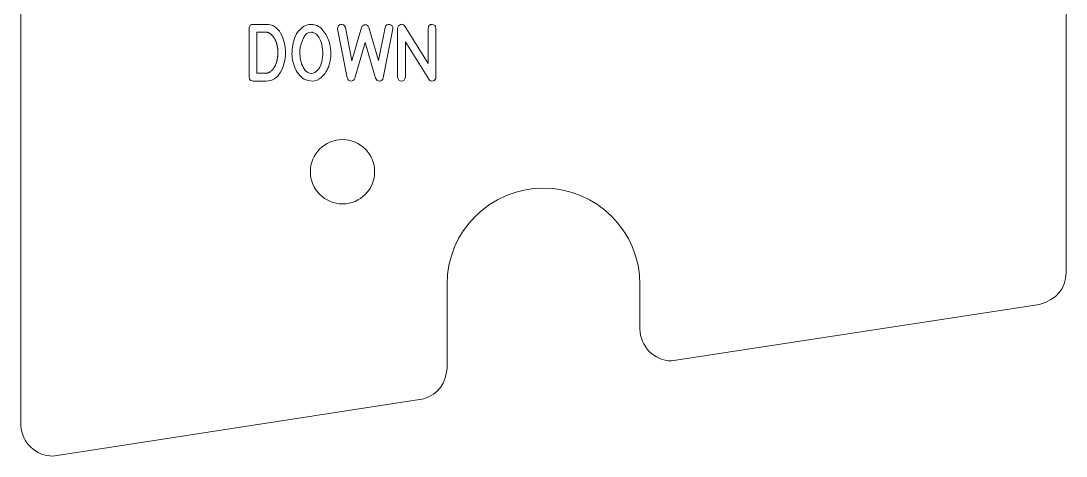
# Model space of a CAD drawing. Header units: millimetres. Extents: x -31 to 34, y -119 to 119.
# Drawn here: x -30.6 to 34.4, y -118.9 to -91.8 of the extents above; entities that cross this region are included whole.
import ezdxf

# ---------------------------------------------------------------- set-up
doc = ezdxf.new("R2010")
doc.units = ezdxf.units.MM
doc.header["$MEASUREMENT"] = 0
doc.layers.add('Layer 1', color=7, linetype='Continuous')

msp = doc.modelspace()

# ---------------------------------------------------------------- linework, layer by layer
at = {"layer": 'Layer 1', "color": 250, "lineweight": 9}
for points, knots in [([(32.4211, -47.2063), (32.4211, -47.2063), (9.9211, -47.2063), (9.9211, -47.2063), (9.9211, -47.2063), (8.8211, -47.2063), (7.9211, -48.1063), (7.9211, -49.2063), (7.9211, -49.2063), (7.9211, -49.2063), (7.9211, -53.2063), (7.9211, -53.2063), (7.9211, -53.2063), (7.9211, -56.5201), (5.2348, -59.2063), (1.9211, -59.2063), (1.9211, -59.2063), (-1.3926, -59.2063), (-4.0789, -56.5201), (-4.0789, -53.2063), (-4.0789, -53.2063), (-4.0789, -53.2063), (-4.0789, -49.2034), (-4.0789, -49.2034), (-4.0789, -49.2034), (-4.0789, -48.1393), (-4.9211, -47.2624), (-5.9718, -47.2063), (-5.9718, -47.2063), (-5.9718, -47.2063), (-28.5789, -47.2063), (-28.5789, -47.2063), (-28.5789, -47.2063), (-29.6789, -47.2063), (-30.5789, -48.1063), (-30.5789, -49.2063), (-30.5789, -49.2063), (-30.5789, -49.2063), (-30.5789, -117.014), (-30.5789, -117.014), (-30.5789, -117.014), (-30.519, -118.0596), (-29.6463, -118.8967), (-28.5868, -118.8991), (-28.5868, -118.8991), (-28.5868, -118.8991), (-5.5182, -115.3422), (-5.5182, -115.3422), (-5.5182, -115.3422), (-4.6157, -115.0229), (-4.1485, -114.39), (-4.0795, -113.4263), (-4.0795, -113.4263), (-4.0795, -113.4263), (-4.0795, -108.2209), (-4.0795, -108.2209), (-4.0795, -108.2209), (-4.0795, -104.9071), (-1.3926, -102.2299), (1.9211, -102.2299), (1.9211, -102.2299), (5.2348, -102.2299), (7.9211, -104.9161), (7.9211, -108.2299), (7.9211, -108.2299), (7.9211, -108.2299), (7.9211, -110.9821), (7.9211, -110.9821), (7.9211, -110.9821), (7.9211, -112.0689), (8.7998, -112.9604), (9.8818, -112.9816), (9.8818, -112.9816), (9.8818, -112.9816), (32.7761, -109.4594), (32.7761, -109.4594), (32.7761, -109.4594), (33.8403, -109.1427), (34.396, -108.4894), (34.4211, -107.4851), (34.4211, -107.4851), (34.4211, -107.4851), (34.4211, -49.2063), (34.4211, -49.2063), (34.4211, -49.2063), (34.4211, -48.1063), (33.5211, -47.2063), (32.4211, -47.2063)], [0, 0, 0, 0, 0.0434783, 0.0434783, 0.0434783, 0.0434783, 0.0869565, 0.0869565, 0.0869565, 0.0869565, 0.1304348, 0.1304348, 0.1304348, 0.1304348, 0.173913, 0.173913, 0.173913, 0.173913, 0.2173913, 0.2173913, 0.2173913, 0.2173913, 0.2608696, 0.2608696, 0.2608696, 0.2608696, 0.3043478, 0.3043478, 0.3043478, 0.3043478, 0.3478261, 0.3478261, 0.3478261, 0.3478261, 0.3913043, 0.3913043, 0.3913043, 0.3913043, 0.4347826, 0.4347826, 0.4347826, 0.4347826, 0.4782609, 0.4782609, 0.4782609, 0.4782609, 0.5217391, 0.5217391, 0.5217391, 0.5217391, 0.5652174, 0.5652174, 0.5652174, 0.5652174, 0.6086957, 0.6086957, 0.6086957, 0.6086957, 0.6521739, 0.6521739, 0.6521739, 0.6521739, 0.6956522, 0.6956522, 0.6956522, 0.6956522, 0.7391304, 0.7391304, 0.7391304, 0.7391304, 0.7826087, 0.7826087, 0.7826087, 0.7826087, 0.826087, 0.826087, 0.826087, 0.826087, 0.8695652, 0.8695652, 0.8695652, 0.8695652, 0.9130435, 0.9130435, 0.9130435, 0.9130435, 1, 1, 1, 1]), ([(-10.5789, -99.206), (-9.4745, -99.206), (-8.579, -100.1023), (-8.579, -101.2067), (-8.579, -101.2067), (-8.5788, -102.3106), (-9.4746, -103.2066), (-10.579, -103.2066), (-10.579, -103.2066), (-11.6832, -103.2056), (-12.5789, -102.311), (-12.5789, -101.2067), (-12.5789, -101.2067), (-12.5787, -100.1014), (-11.6833, -99.2068), (-10.5789, -99.206)], [0, 0, 0, 0, 0.2, 0.2, 0.2, 0.2, 0.4, 0.4, 0.4, 0.4, 0.6, 0.6, 0.6, 0.6, 1, 1, 1, 1])]:
    msp.add_open_spline(points, degree=3, knots=knots, dxfattribs=at)
at = {"layer": 'Layer 1', "color": 240, "lineweight": 9}
for points, knots in [([(-16.1441, -92.0393), (-16.1441, -92.0393), (-15.3328, -92.0393), (-15.3328, -92.0393), (-15.3328, -92.0393), (-14.9294, -92.0393), (-14.6278, -92.2227), (-14.4267, -92.5902), (-14.4267, -92.5902), (-14.2257, -92.9577), (-14.1251, -93.3622), (-14.1251, -93.8032), (-14.1251, -93.8032), (-14.1251, -94.2441), (-14.2262, -94.648), (-14.4273, -95.0155), (-14.4273, -95.0155), (-14.629, -95.383), (-14.9306, -95.567), (-15.3328, -95.567), (-15.3328, -95.567), (-15.3328, -95.567), (-16.1441, -95.567), (-16.1441, -95.567), (-16.1441, -95.567), (-16.1441, -95.567), (-16.1406, -95.567), (-16.1406, -95.567), (-16.1406, -95.567), (-16.1406, -95.567), (-16.1441, -95.567), (-16.1441, -95.567), (-16.1441, -95.567), (-16.1818, -95.5611), (-16.2023, -95.5576), (-16.2059, -95.5564), (-16.2059, -95.5564), (-16.3252, -95.5282), (-16.3846, -95.45), (-16.3834, -95.3224), (-16.3834, -95.3224), (-16.3834, -95.3224), (-16.3852, -95.3224), (-16.3852, -95.3224), (-16.3852, -95.3224), (-16.3852, -95.3224), (-16.3834, -92.2804), (-16.3834, -92.2804), (-16.3834, -92.2804), (-16.3846, -92.2768), (-16.3852, -92.2721), (-16.3852, -92.2668), (-16.3852, -92.2668), (-16.3817, -92.2033), (-16.357, -92.1498), (-16.3105, -92.1057), (-16.3105, -92.1057), (-16.2635, -92.0616), (-16.2076, -92.0393), (-16.1424, -92.0393), (-16.1424, -92.0393), (-16.1424, -92.0393), (-16.1441, -92.0393), (-16.1441, -92.0393)], [0, 0, 0, 0, 0.0588235, 0.0588235, 0.0588235, 0.0588235, 0.1176471, 0.1176471, 0.1176471, 0.1176471, 0.1764706, 0.1764706, 0.1764706, 0.1764706, 0.2352941, 0.2352941, 0.2352941, 0.2352941, 0.2941176, 0.2941176, 0.2941176, 0.2941176, 0.3529412, 0.3529412, 0.3529412, 0.3529412, 0.4117647, 0.4117647, 0.4117647, 0.4117647, 0.4705882, 0.4705882, 0.4705882, 0.4705882, 0.5294118, 0.5294118, 0.5294118, 0.5294118, 0.5882353, 0.5882353, 0.5882353, 0.5882353, 0.6470588, 0.6470588, 0.6470588, 0.6470588, 0.7058824, 0.7058824, 0.7058824, 0.7058824, 0.7647059, 0.7647059, 0.7647059, 0.7647059, 0.8235294, 0.8235294, 0.8235294, 0.8235294, 0.8823529, 0.8823529, 0.8823529, 0.8823529, 1, 1, 1, 1]), ([(-11.43, -93.0541), (-11.3247, -93.3722), (-11.2847, -93.702), (-11.3106, -94.0442), (-11.3106, -94.0442), (-11.3365, -94.3864), (-11.4305, -94.6986), (-11.5922, -94.9814), (-11.5922, -94.9814), (-11.6945, -95.1572), (-11.8339, -95.3065), (-12.0109, -95.4294), (-12.0109, -95.4294), (-12.1878, -95.5523), (-12.383, -95.5952), (-12.5965, -95.5582), (-12.5965, -95.5582), (-12.9445, -95.4976), (-13.2109, -95.3159), (-13.3955, -95.0143), (-13.3955, -95.0143), (-13.5807, -94.7121), (-13.6865, -94.3758), (-13.7136, -94.0054), (-13.7136, -94.0054), (-13.7406, -93.635), (-13.6906, -93.2746), (-13.5636, -92.923), (-13.5636, -92.923), (-13.4366, -92.5714), (-13.2344, -92.3162), (-12.9563, -92.1563), (-12.9563, -92.1563), (-12.821, -92.0781), (-12.6788, -92.0393), (-12.5312, -92.0393), (-12.5312, -92.0393), (-12.2484, -92.0393), (-12.0179, -92.1457), (-11.8386, -92.3586), (-11.8386, -92.3586), (-11.6593, -92.572), (-11.5234, -92.8036), (-11.43, -93.0541)], [0, 0, 0, 0, 0.0833333, 0.0833333, 0.0833333, 0.0833333, 0.1666667, 0.1666667, 0.1666667, 0.1666667, 0.25, 0.25, 0.25, 0.25, 0.3333333, 0.3333333, 0.3333333, 0.3333333, 0.4166667, 0.4166667, 0.4166667, 0.4166667, 0.5, 0.5, 0.5, 0.5, 0.5833333, 0.5833333, 0.5833333, 0.5833333, 0.6666667, 0.6666667, 0.6666667, 0.6666667, 0.75, 0.75, 0.75, 0.75, 0.8333333, 0.8333333, 0.8333333, 0.8333333, 1, 1, 1, 1]), ([(-8.9336, -92.2357), (-8.9336, -92.2357), (-8.3303, -94.2959), (-8.3303, -94.2959), (-8.3303, -94.2959), (-8.3303, -94.2959), (-7.9276, -92.2357), (-7.9276, -92.2357), (-7.9276, -92.2357), (-7.8794, -92.0805), (-7.7847, -92.0175), (-7.6442, -92.0464), (-7.6442, -92.0464), (-7.5031, -92.0752), (-7.439, -92.1686), (-7.4502, -92.3268), (-7.4502, -92.3268), (-7.4502, -92.3268), (-8.0463, -95.3689), (-8.0463, -95.3689), (-8.0463, -95.3689), (-8.0828, -95.4964), (-8.1581, -95.5623), (-8.2709, -95.567), (-8.2709, -95.567), (-8.3838, -95.5717), (-8.4661, -95.5135), (-8.5167, -95.393), (-8.5167, -95.393), (-8.5167, -95.393), (-9.1676, -93.1711), (-9.1676, -93.1711), (-9.1676, -93.1711), (-9.1676, -93.1711), (-9.8137, -95.393), (-9.8137, -95.393), (-9.8137, -95.393), (-9.866, -95.517), (-9.9472, -95.5752), (-10.0565, -95.567), (-10.0565, -95.567), (-10.1653, -95.5588), (-10.2423, -95.4929), (-10.287, -95.3689), (-10.287, -95.3689), (-10.287, -95.3689), (-10.8832, -92.3268), (-10.8832, -92.3268), (-10.8832, -92.3268), (-10.8832, -92.1628), (-10.8179, -92.0681), (-10.6868, -92.0434), (-10.6868, -92.0434), (-10.5557, -92.0187), (-10.4605, -92.0828), (-10.4011, -92.2357), (-10.4011, -92.2357), (-10.4011, -92.2357), (-10.003, -94.2994), (-10.003, -94.2994), (-10.003, -94.2994), (-10.003, -94.2994), (-9.4004, -92.2357), (-9.4004, -92.2357), (-9.4004, -92.2357), (-9.351, -92.1222), (-9.2716, -92.0634), (-9.1634, -92.0599), (-9.1634, -92.0599), (-9.0547, -92.0564), (-8.9782, -92.1151), (-8.9336, -92.2357)], [0, 0, 0, 0, 0.0526316, 0.0526316, 0.0526316, 0.0526316, 0.1052632, 0.1052632, 0.1052632, 0.1052632, 0.1578947, 0.1578947, 0.1578947, 0.1578947, 0.2105263, 0.2105263, 0.2105263, 0.2105263, 0.2631579, 0.2631579, 0.2631579, 0.2631579, 0.3157895, 0.3157895, 0.3157895, 0.3157895, 0.3684211, 0.3684211, 0.3684211, 0.3684211, 0.4210526, 0.4210526, 0.4210526, 0.4210526, 0.4736842, 0.4736842, 0.4736842, 0.4736842, 0.5263158, 0.5263158, 0.5263158, 0.5263158, 0.5789474, 0.5789474, 0.5789474, 0.5789474, 0.6315789, 0.6315789, 0.6315789, 0.6315789, 0.6842105, 0.6842105, 0.6842105, 0.6842105, 0.7368421, 0.7368421, 0.7368421, 0.7368421, 0.7894737, 0.7894737, 0.7894737, 0.7894737, 0.8421053, 0.8421053, 0.8421053, 0.8421053, 0.8947368, 0.8947368, 0.8947368, 0.8947368, 1, 1, 1, 1]), ([(-4.7727, -95.3295), (-4.7727, -95.45), (-4.8309, -95.5264), (-4.9473, -95.5594), (-4.9473, -95.5594), (-5.0643, -95.5917), (-5.1542, -95.5576), (-5.2189, -95.4565), (-5.2189, -95.4565), (-5.2189, -95.4565), (-6.6659, -93.1364), (-6.6659, -93.1364), (-6.6659, -93.1364), (-6.6659, -93.1364), (-6.6659, -95.3295), (-6.6659, -95.3295), (-6.6659, -95.3295), (-6.6911, -95.49), (-6.7723, -95.5705), (-6.9093, -95.5705), (-6.9093, -95.5705), (-7.0468, -95.5705), (-7.1274, -95.49), (-7.1515, -95.3295), (-7.1515, -95.3295), (-7.1515, -95.3295), (-7.1515, -92.2874), (-7.1515, -92.2874), (-7.1515, -92.2874), (-7.1344, -92.1681), (-7.0733, -92.0893), (-6.9681, -92.0511), (-6.9681, -92.0511), (-6.8628, -92.0134), (-6.7752, -92.0493), (-6.7052, -92.1581), (-6.7052, -92.1581), (-6.7052, -92.1581), (-5.2583, -94.4816), (-5.2583, -94.4816), (-5.2583, -94.4816), (-5.2583, -94.4816), (-5.2583, -92.2874), (-5.2583, -92.2874), (-5.2583, -92.2874), (-5.2365, -92.1234), (-5.1531, -92.0417), (-5.0078, -92.0434), (-5.0078, -92.0434), (-4.8626, -92.0452), (-4.7844, -92.1263), (-4.7727, -92.2874), (-4.7727, -92.2874), (-4.7727, -92.2874), (-4.7727, -95.3295), (-4.7727, -95.3295)], [0, 0, 0, 0, 0.0666667, 0.0666667, 0.0666667, 0.0666667, 0.1333333, 0.1333333, 0.1333333, 0.1333333, 0.2, 0.2, 0.2, 0.2, 0.2666667, 0.2666667, 0.2666667, 0.2666667, 0.3333333, 0.3333333, 0.3333333, 0.3333333, 0.4, 0.4, 0.4, 0.4, 0.4666667, 0.4666667, 0.4666667, 0.4666667, 0.5333333, 0.5333333, 0.5333333, 0.5333333, 0.6, 0.6, 0.6, 0.6, 0.6666667, 0.6666667, 0.6666667, 0.6666667, 0.7333333, 0.7333333, 0.7333333, 0.7333333, 0.8, 0.8, 0.8, 0.8, 0.8666667, 0.8666667, 0.8666667, 0.8666667, 1, 1, 1, 1]), ([(-15.3328, -95.0814), (-15.3304, -95.0814), (-15.3281, -95.0814), (-15.3257, -95.0814), (-15.3257, -95.0814), (-15.3234, -95.0814), (-15.3204, -95.0814), (-15.3175, -95.0814), (-15.3175, -95.0814), (-15.3151, -95.0814), (-15.3128, -95.0808), (-15.311, -95.0802), (-15.311, -95.0802), (-15.3093, -95.0796), (-15.3069, -95.0796), (-15.3034, -95.0796), (-15.3034, -95.0796), (-15.301, -95.0796), (-15.2987, -95.079), (-15.2957, -95.0784), (-15.2957, -95.0784), (-15.2928, -95.0778), (-15.2898, -95.0778), (-15.2863, -95.0778), (-15.2863, -95.0778), (-15.284, -95.0778), (-15.2816, -95.0772), (-15.2793, -95.0772), (-15.2793, -95.0772), (-15.2769, -95.0766), (-15.274, -95.0761), (-15.2704, -95.0761), (-15.2704, -95.0761), (-15.2687, -95.0761), (-15.2663, -95.0761), (-15.264, -95.0755), (-15.264, -95.0755), (-15.2616, -95.0749), (-15.2587, -95.0743), (-15.2552, -95.0743), (-15.2552, -95.0743), (-15.2505, -95.0719), (-15.2458, -95.0708), (-15.2416, -95.0708), (-15.2416, -95.0708), (-15.2393, -95.0708), (-15.2369, -95.0702), (-15.2346, -95.0684), (-15.2346, -95.0684), (-15.2322, -95.0667), (-15.2293, -95.0649), (-15.2258, -95.0643), (-15.2258, -95.0643), (-15.2234, -95.0643), (-15.2211, -95.0637), (-15.2181, -95.0631), (-15.2181, -95.0631), (-15.2152, -95.0625), (-15.2122, -95.062), (-15.2087, -95.0608), (-15.2087, -95.0608), (-15.2064, -95.0608), (-15.204, -95.0602), (-15.2017, -95.059), (-15.2017, -95.059), (-15.1993, -95.0578), (-15.197, -95.0567), (-15.1934, -95.0555), (-15.1934, -95.0555), (-15.1864, -95.0531), (-15.1811, -95.0508), (-15.1776, -95.0484), (-15.1776, -95.0484), (-15.157, -95.0414), (-15.1511, -95.0396), (-15.1605, -95.0414), (-15.1605, -95.0414), (-15.1581, -95.0414), (-15.1558, -95.0408), (-15.1534, -95.039), (-15.1534, -95.039), (-15.1511, -95.0373), (-15.1482, -95.0361), (-15.1452, -95.0349), (-15.1452, -95.0349), (-15.1346, -95.0278), (-15.1299, -95.0249), (-15.1311, -95.0261), (-15.1311, -95.0261), (-15.1199, -95.0202), (-15.1141, -95.0173), (-15.1141, -95.0173), (-15.1141, -95.0173), (-15.1117, -95.0161), (-15.1093, -95.0149), (-15.107, -95.0132), (-15.107, -95.0132), (-15.1046, -95.0114), (-15.1017, -95.0096), (-15.0982, -95.0073), (-15.0982, -95.0073), (-15.0882, -95.0002), (-15.0829, -94.9967), (-15.0829, -94.9967), (-15.0829, -94.9967), (-15.0805, -94.9955), (-15.0782, -94.9943), (-15.0752, -94.9926), (-15.0752, -94.9926), (-15.0723, -94.9908), (-15.0694, -94.989), (-15.0658, -94.9867), (-15.0658, -94.9867), (-15.0635, -94.9855), (-15.0611, -94.9838), (-15.0588, -94.9814), (-15.0588, -94.9814), (-15.0564, -94.9791), (-15.0535, -94.9767), (-15.05, -94.9743), (-15.05, -94.9743), (-15.0482, -94.9732), (-15.0458, -94.972), (-15.0435, -94.9702), (-15.0435, -94.9702), (-15.0411, -94.9685), (-15.0382, -94.9661), (-15.0347, -94.9644), (-15.0347, -94.9644), (-15.0323, -94.962), (-15.0264, -94.9573), (-15.0176, -94.9502), (-15.0176, -94.9502), (-15.0082, -94.9408), (-15.0035, -94.9367), (-15.0035, -94.9367), (-15.0035, -94.9367), (-15.0012, -94.9344), (-14.9994, -94.932), (-14.9971, -94.9297), (-14.9971, -94.9297), (-14.9947, -94.9273), (-14.9918, -94.9244), (-14.9882, -94.9208), (-14.9882, -94.9208), (-14.9859, -94.9185), (-14.9835, -94.9167), (-14.9812, -94.9144), (-14.9812, -94.9144), (-14.9788, -94.912), (-14.9765, -94.9091), (-14.9729, -94.9056), (-14.9729, -94.9056), (-14.9694, -94.9032), (-14.9641, -94.8985), (-14.9571, -94.892), (-14.9571, -94.892), (-14.9547, -94.8897), (-14.9524, -94.8873), (-14.9506, -94.885), (-14.9506, -94.885), (-14.9483, -94.8826), (-14.9453, -94.8797), (-14.9418, -94.8762), (-14.9418, -94.8762), (-14.9394, -94.8738), (-14.9371, -94.8715), (-14.9347, -94.8685), (-14.9347, -94.8685), (-14.9324, -94.8656), (-14.9294, -94.8626), (-14.9265, -94.8591), (-14.9265, -94.8591), (-14.9124, -94.8409), (-14.9077, -94.835), (-14.9124, -94.8421), (-14.9124, -94.8421), (-14.9042, -94.8338), (-14.8995, -94.8274), (-14.8971, -94.8227), (-14.8971, -94.8227), (-14.8865, -94.8091), (-14.8818, -94.8027), (-14.883, -94.8038), (-14.883, -94.8038), (-14.8806, -94.8003), (-14.8783, -94.7974), (-14.8765, -94.7944), (-14.8765, -94.7944), (-14.8742, -94.7915), (-14.8712, -94.7886), (-14.8677, -94.785), (-14.8677, -94.785), (-14.8653, -94.7815), (-14.8636, -94.778), (-14.8618, -94.7744), (-14.8618, -94.7744), (-14.8601, -94.7709), (-14.8571, -94.768), (-14.8542, -94.7644), (-14.8542, -94.7644), (-14.853, -94.7609), (-14.8507, -94.7574), (-14.8477, -94.7533), (-14.8477, -94.7533), (-14.8448, -94.7492), (-14.8424, -94.7456), (-14.8401, -94.7421), (-14.8401, -94.7421), (-14.833, -94.7327), (-14.8289, -94.7256), (-14.8265, -94.7209), (-14.8265, -94.7209), (-14.8242, -94.718), (-14.8218, -94.7139), (-14.8201, -94.7098), (-14.8201, -94.7098), (-14.8183, -94.7062), (-14.816, -94.7021), (-14.8124, -94.6986), (-14.8124, -94.6986), (-14.8101, -94.6957), (-14.8083, -94.6915), (-14.8066, -94.6874), (-14.8066, -94.6874), (-14.8048, -94.6839), (-14.8024, -94.6798), (-14.7989, -94.6763), (-14.7989, -94.6763), (-14.7966, -94.671), (-14.793, -94.6633), (-14.7883, -94.6539), (-14.7883, -94.6539), (-14.786, -94.6504), (-14.7842, -94.6469), (-14.7824, -94.6422), (-14.7824, -94.6422), (-14.7807, -94.6375), (-14.7783, -94.6327), (-14.7748, -94.628), (-14.7748, -94.628), (-14.7725, -94.6245), (-14.7701, -94.621), (-14.7683, -94.6169), (-14.7683, -94.6169), (-14.7672, -94.6128), (-14.7642, -94.6086), (-14.7607, -94.6039), (-14.7607, -94.6039), (-14.7595, -94.6004), (-14.7583, -94.5969), (-14.7566, -94.5922), (-14.7566, -94.5922), (-14.7548, -94.5875), (-14.7531, -94.5828), (-14.7507, -94.5781), (-14.7507, -94.5781), (-14.7472, -94.5728), (-14.7431, -94.564), (-14.7384, -94.5522), (-14.7384, -94.5522), (-14.7272, -94.524), (-14.7231, -94.5146), (-14.7266, -94.5252), (-14.7266, -94.5252), (-14.7254, -94.5216), (-14.7237, -94.5169), (-14.7219, -94.5122), (-14.7219, -94.5122), (-14.7201, -94.5069), (-14.7184, -94.5016), (-14.716, -94.4975), (-14.716, -94.4975), (-14.7148, -94.4928), (-14.7137, -94.4881), (-14.7119, -94.4834), (-14.7119, -94.4834), (-14.7101, -94.4787), (-14.7078, -94.474), (-14.706, -94.4681), (-14.706, -94.4681), (-14.7025, -94.4575), (-14.6995, -94.4487), (-14.6972, -94.4405), (-14.6972, -94.4405), (-14.696, -94.4358), (-14.6948, -94.4311), (-14.6931, -94.4264), (-14.6931, -94.4264), (-14.6913, -94.4223), (-14.689, -94.417), (-14.6866, -94.4111), (-14.6866, -94.4111), (-14.6913, -94.4228), (-14.6884, -94.4129), (-14.6784, -94.3817), (-14.6784, -94.3817), (-14.676, -94.3764), (-14.6725, -94.3664), (-14.6678, -94.3529), (-14.6678, -94.3529), (-14.6678, -94.3482), (-14.6672, -94.3429), (-14.6654, -94.3382), (-14.6654, -94.3382), (-14.6637, -94.3329), (-14.6619, -94.3276), (-14.6607, -94.3217), (-14.6607, -94.3217), (-14.6596, -94.317), (-14.6584, -94.3123), (-14.6572, -94.307), (-14.6572, -94.307), (-14.6566, -94.3017), (-14.6549, -94.2964), (-14.6525, -94.2906), (-14.6525, -94.2906), (-14.6525, -94.287), (-14.6513, -94.2829), (-14.6496, -94.2776), (-14.6496, -94.2776), (-14.6478, -94.2723), (-14.6466, -94.267), (-14.6455, -94.2612), (-14.6455, -94.2612), (-14.6443, -94.2535), (-14.6425, -94.2423), (-14.6402, -94.2288), (-14.6402, -94.2288), (-14.6402, -94.2241), (-14.6396, -94.2194), (-14.6378, -94.2141), (-14.6378, -94.2141), (-14.636, -94.2088), (-14.6343, -94.2035), (-14.6337, -94.1977), (-14.6337, -94.1977), (-14.6337, -94.193), (-14.6331, -94.1883), (-14.6319, -94.183), (-14.6319, -94.183), (-14.6308, -94.1777), (-14.6296, -94.1724), (-14.6284, -94.1665), (-14.6284, -94.1665), (-14.6272, -94.1583), (-14.6255, -94.1477), (-14.6231, -94.1336), (-14.6231, -94.1336), (-14.6231, -94.1295), (-14.6219, -94.1242), (-14.6202, -94.1183), (-14.6202, -94.1183), (-14.619, -94.1124), (-14.6172, -94.1071), (-14.6161, -94.1012), (-14.6161, -94.1012), (-14.6161, -94.093), (-14.6149, -94.0824), (-14.6125, -94.0683), (-14.6125, -94.0683), (-14.6125, -94.0636), (-14.6125, -94.0589), (-14.6119, -94.0536), (-14.6119, -94.0536), (-14.6114, -94.0483), (-14.6102, -94.0424), (-14.609, -94.036), (-14.609, -94.036), (-14.6072, -94.0219), (-14.6061, -94.0113), (-14.6061, -94.0031), (-14.6061, -94.0031), (-14.6049, -93.9948), (-14.6043, -93.9842), (-14.6043, -93.9701), (-14.6043, -93.9701), (-14.6031, -93.9619), (-14.6025, -93.9507), (-14.6025, -93.936), (-14.6025, -93.936), (-14.6014, -93.9278), (-14.6008, -93.9166), (-14.6008, -93.9031), (-14.6008, -93.9031), (-14.6008, -93.8972), (-14.6002, -93.8919), (-14.5996, -93.8866), (-14.5996, -93.8866), (-14.599, -93.8813), (-14.5984, -93.8755), (-14.5972, -93.8684), (-14.5972, -93.8684), (-14.5972, -93.8637), (-14.5967, -93.859), (-14.5961, -93.8537), (-14.5961, -93.8537), (-14.5961, -93.849), (-14.5955, -93.8425), (-14.5955, -93.8361), (-14.5955, -93.8361), (-14.5955, -93.8314), (-14.5955, -93.8261), (-14.5955, -93.8202), (-14.5955, -93.8202), (-14.5955, -93.8149), (-14.5955, -93.809), (-14.5955, -93.8032), (-14.5955, -93.8032), (-14.5955, -93.7973), (-14.5955, -93.792), (-14.5955, -93.7867), (-14.5955, -93.7867), (-14.5955, -93.7814), (-14.5955, -93.7761), (-14.5955, -93.7702), (-14.5955, -93.7702), (-14.5955, -93.7649), (-14.5961, -93.7591), (-14.5961, -93.7544), (-14.5961, -93.7544), (-14.5967, -93.7491), (-14.5972, -93.7426), (-14.5972, -93.7361), (-14.5972, -93.7361), (-14.5972, -93.7314), (-14.5972, -93.7261), (-14.5972, -93.7202), (-14.5972, -93.7202), (-14.5972, -93.715), (-14.5972, -93.7091), (-14.5972, -93.7032), (-14.5972, -93.7032), (-14.5972, -93.6961), (-14.5984, -93.685), (-14.6008, -93.6685), (-14.6008, -93.6685), (-14.6008, -93.655), (-14.6014, -93.6444), (-14.6025, -93.6379), (-14.6025, -93.6379), (-14.6025, -93.6297), (-14.6037, -93.6179), (-14.6061, -93.6015), (-14.6061, -93.6015), (-14.6061, -93.588), (-14.6067, -93.5774), (-14.6078, -93.5703), (-14.6078, -93.5703), (-14.6078, -93.5627), (-14.6084, -93.5515), (-14.6108, -93.538), (-14.6108, -93.538), (-14.6119, -93.5333), (-14.6131, -93.528), (-14.6137, -93.5221), (-14.6137, -93.5221), (-14.6143, -93.5168), (-14.6143, -93.5109), (-14.6143, -93.5051), (-14.6143, -93.5051), (-14.6166, -93.4915), (-14.619, -93.4804), (-14.6214, -93.4721), (-14.6214, -93.4721), (-14.6225, -93.468), (-14.6237, -93.4627), (-14.6249, -93.458), (-14.6249, -93.458), (-14.6261, -93.4527), (-14.6266, -93.4474), (-14.6266, -93.4416), (-14.6266, -93.4416), (-14.6278, -93.4333), (-14.6296, -93.4227), (-14.6319, -93.4086), (-14.6319, -93.4086), (-14.6331, -93.4004), (-14.6343, -93.3898), (-14.6366, -93.3757), (-14.6366, -93.3757), (-14.6413, -93.3622), (-14.6443, -93.3516), (-14.6455, -93.3451), (-14.6455, -93.3451), (-14.6478, -93.331), (-14.6496, -93.3216), (-14.6507, -93.3157), (-14.6507, -93.3157), (-14.6531, -93.311), (-14.6549, -93.3063), (-14.656, -93.301), (-14.656, -93.301), (-14.6572, -93.2957), (-14.6578, -93.2905), (-14.659, -93.2846), (-14.659, -93.2846), (-14.6602, -93.2799), (-14.6619, -93.2752), (-14.6643, -93.2699), (-14.6643, -93.2699), (-14.6666, -93.2646), (-14.6678, -93.2593), (-14.6678, -93.2534), (-14.6678, -93.2534), (-14.6784, -93.2228), (-14.6813, -93.2128), (-14.6766, -93.2246), (-14.6766, -93.2246), (-14.679, -93.2164), (-14.6813, -93.2064), (-14.6848, -93.1952), (-14.6848, -93.1952), (-14.6872, -93.1917), (-14.6896, -93.1876), (-14.6913, -93.1823), (-14.6913, -93.1823), (-14.6931, -93.177), (-14.6943, -93.1723), (-14.6954, -93.1676), (-14.6954, -93.1676), (-14.6966, -93.164), (-14.7001, -93.1541), (-14.706, -93.1382), (-14.706, -93.1382), (-14.7101, -93.127), (-14.7137, -93.1176), (-14.716, -93.1105), (-14.716, -93.1105), (-14.7184, -93.107), (-14.7201, -93.1029), (-14.7219, -93.0976), (-14.7219, -93.0976), (-14.7237, -93.0923), (-14.7254, -93.0876), (-14.7266, -93.0829), (-14.7266, -93.0829), (-14.7289, -93.08), (-14.7313, -93.0759), (-14.7331, -93.0712), (-14.7331, -93.0712), (-14.7354, -93.0664), (-14.7372, -93.0617), (-14.7384, -93.057), (-14.7384, -93.057), (-14.7431, -93.0459), (-14.7472, -93.0371), (-14.7507, -93.0312), (-14.7507, -93.0312), (-14.7554, -93.02), (-14.7583, -93.0118), (-14.7607, -93.0071), (-14.7607, -93.0071), (-14.7654, -92.9959), (-14.7695, -92.9871), (-14.773, -92.9818), (-14.773, -92.9818), (-14.7754, -92.9783), (-14.7777, -92.9741), (-14.7795, -92.97), (-14.7795, -92.97), (-14.7819, -92.9665), (-14.7836, -92.9624), (-14.7848, -92.9589), (-14.7848, -92.9589), (-14.7919, -92.9477), (-14.7966, -92.9395), (-14.7989, -92.9347), (-14.7989, -92.9347), (-14.8089, -92.9189), (-14.8136, -92.9112), (-14.8124, -92.9124), (-14.8124, -92.9124), (-14.816, -92.9089), (-14.8183, -92.9054), (-14.8201, -92.9012), (-14.8201, -92.9012), (-14.8218, -92.8971), (-14.8242, -92.8936), (-14.8265, -92.8901), (-14.8265, -92.8901), (-14.8289, -92.8854), (-14.833, -92.8789), (-14.8401, -92.8695), (-14.8401, -92.8695), (-14.8424, -92.866), (-14.8448, -92.8624), (-14.8471, -92.8595), (-14.8471, -92.8595), (-14.8495, -92.856), (-14.8512, -92.8524), (-14.8524, -92.8489), (-14.8524, -92.8489), (-14.8577, -92.8383), (-14.8677, -92.8254), (-14.8812, -92.8095), (-14.8812, -92.8095), (-14.8836, -92.8072), (-14.893, -92.7942), (-14.9089, -92.7713), (-14.9089, -92.7713), (-14.923, -92.7554), (-14.933, -92.7437), (-14.94, -92.7366), (-14.94, -92.7366), (-14.9471, -92.729), (-14.9571, -92.7178), (-14.9712, -92.7043), (-14.9712, -92.7043), (-14.98, -92.6937), (-14.99, -92.6843), (-15.0006, -92.6749), (-15.0006, -92.6749), (-15.0082, -92.669), (-15.0194, -92.6608), (-15.0329, -92.649), (-15.0329, -92.649), (-15.0447, -92.6396), (-15.0553, -92.6314), (-15.0658, -92.6231), (-15.0658, -92.6231), (-15.0923, -92.6061), (-15.1029, -92.5984), (-15.0982, -92.6008), (-15.0982, -92.6008), (-15.1217, -92.5873), (-15.1317, -92.5808), (-15.1293, -92.582), (-15.1293, -92.582), (-15.1293, -92.582), (-15.1399, -92.5767), (-15.1605, -92.5661), (-15.1605, -92.5661), (-15.1652, -92.5643), (-15.1758, -92.5602), (-15.1934, -92.5543), (-15.1934, -92.5543), (-15.2081, -92.5485), (-15.2193, -92.5443), (-15.2258, -92.542), (-15.2258, -92.542), (-15.2316, -92.5414), (-15.2369, -92.5396), (-15.2416, -92.5379), (-15.2416, -92.5379), (-15.2458, -92.5361), (-15.2505, -92.5344), (-15.2552, -92.532), (-15.2552, -92.532), (-15.2757, -92.5285), (-15.2863, -92.5267), (-15.2863, -92.5267), (-15.2863, -92.5267), (-15.2934, -92.5255), (-15.3034, -92.5249), (-15.3175, -92.5249), (-15.3175, -92.5249), (-15.3204, -92.5249), (-15.3234, -92.5249), (-15.3257, -92.5249), (-15.3257, -92.5249), (-15.3281, -92.5249), (-15.3304, -92.5249), (-15.3328, -92.5249), (-15.3328, -92.5249), (-15.3328, -92.5249), (-15.9013, -92.5249), (-15.9013, -92.5249), (-15.9013, -92.5249), (-15.9013, -92.5249), (-15.9013, -95.0814), (-15.9013, -95.0814), (-15.9013, -95.0814), (-15.9013, -95.0814), (-15.9013, -95.0814), (-15.9013, -95.0814), (-15.9013, -95.0814), (-15.9013, -95.0814), (-15.3328, -95.0814), (-15.3328, -95.0814)], [0, 0, 0, 0, 0.005848, 0.005848, 0.005848, 0.005848, 0.0116959, 0.0116959, 0.0116959, 0.0116959, 0.0175439, 0.0175439, 0.0175439, 0.0175439, 0.0233918, 0.0233918, 0.0233918, 0.0233918, 0.0292398, 0.0292398, 0.0292398, 0.0292398, 0.0350877, 0.0350877, 0.0350877, 0.0350877, 0.0409357, 0.0409357, 0.0409357, 0.0409357, 0.0467836, 0.0467836, 0.0467836, 0.0467836, 0.0526316, 0.0526316, 0.0526316, 0.0526316, 0.0584795, 0.0584795, 0.0584795, 0.0584795, 0.0643275, 0.0643275, 0.0643275, 0.0643275, 0.0701754, 0.0701754, 0.0701754, 0.0701754, 0.0760234, 0.0760234, 0.0760234, 0.0760234, 0.0818713, 0.0818713, 0.0818713, 0.0818713, 0.0877193, 0.0877193, 0.0877193, 0.0877193, 0.0935673, 0.0935673, 0.0935673, 0.0935673, 0.0994152, 0.0994152, 0.0994152, 0.0994152, 0.1052632, 0.1052632, 0.1052632, 0.1052632, 0.1111111, 0.1111111, 0.1111111, 0.1111111, 0.1169591, 0.1169591, 0.1169591, 0.1169591, 0.122807, 0.122807, 0.122807, 0.122807, 0.128655, 0.128655, 0.128655, 0.128655, 0.1345029, 0.1345029, 0.1345029, 0.1345029, 0.1403509, 0.1403509, 0.1403509, 0.1403509, 0.1461988, 0.1461988, 0.1461988, 0.1461988, 0.1520468, 0.1520468, 0.1520468, 0.1520468, 0.1578947, 0.1578947, 0.1578947, 0.1578947, 0.1637427, 0.1637427, 0.1637427, 0.1637427, 0.1695906, 0.1695906, 0.1695906, 0.1695906, 0.1754386, 0.1754386, 0.1754386, 0.1754386, 0.1812865, 0.1812865, 0.1812865, 0.1812865, 0.1871345, 0.1871345, 0.1871345, 0.1871345, 0.1929825, 0.1929825, 0.1929825, 0.1929825, 0.1988304, 0.1988304, 0.1988304, 0.1988304, 0.2046784, 0.2046784, 0.2046784, 0.2046784, 0.2105263, 0.2105263, 0.2105263, 0.2105263, 0.2163743, 0.2163743, 0.2163743, 0.2163743, 0.2222222, 0.2222222, 0.2222222, 0.2222222, 0.2280702, 0.2280702, 0.2280702, 0.2280702, 0.2339181, 0.2339181, 0.2339181, 0.2339181, 0.2397661, 0.2397661, 0.2397661, 0.2397661, 0.245614, 0.245614, 0.245614, 0.245614, 0.251462, 0.251462, 0.251462, 0.251462, 0.2573099, 0.2573099, 0.2573099, 0.2573099, 0.2631579, 0.2631579, 0.2631579, 0.2631579, 0.2690058, 0.2690058, 0.2690058, 0.2690058, 0.2748538, 0.2748538, 0.2748538, 0.2748538, 0.2807018, 0.2807018, 0.2807018, 0.2807018, 0.2865497, 0.2865497, 0.2865497, 0.2865497, 0.2923977, 0.2923977, 0.2923977, 0.2923977, 0.2982456, 0.2982456, 0.2982456, 0.2982456, 0.3040936, 0.3040936, 0.3040936, 0.3040936, 0.3099415, 0.3099415, 0.3099415, 0.3099415, 0.3157895, 0.3157895, 0.3157895, 0.3157895, 0.3216374, 0.3216374, 0.3216374, 0.3216374, 0.3274854, 0.3274854, 0.3274854, 0.3274854, 0.3333333, 0.3333333, 0.3333333, 0.3333333, 0.3391813, 0.3391813, 0.3391813, 0.3391813, 0.3450292, 0.3450292, 0.3450292, 0.3450292, 0.3508772, 0.3508772, 0.3508772, 0.3508772, 0.3567251, 0.3567251, 0.3567251, 0.3567251, 0.3625731, 0.3625731, 0.3625731, 0.3625731, 0.3684211, 0.3684211, 0.3684211, 0.3684211, 0.374269, 0.374269, 0.374269, 0.374269, 0.380117, 0.380117, 0.380117, 0.380117, 0.3859649, 0.3859649, 0.3859649, 0.3859649, 0.3918129, 0.3918129, 0.3918129, 0.3918129, 0.3976608, 0.3976608, 0.3976608, 0.3976608, 0.4035088, 0.4035088, 0.4035088, 0.4035088, 0.4093567, 0.4093567, 0.4093567, 0.4093567, 0.4152047, 0.4152047, 0.4152047, 0.4152047, 0.4210526, 0.4210526, 0.4210526, 0.4210526, 0.4269006, 0.4269006, 0.4269006, 0.4269006, 0.4327485, 0.4327485, 0.4327485, 0.4327485, 0.4385965, 0.4385965, 0.4385965, 0.4385965, 0.4444444, 0.4444444, 0.4444444, 0.4444444, 0.4502924, 0.4502924, 0.4502924, 0.4502924, 0.4561404, 0.4561404, 0.4561404, 0.4561404, 0.4619883, 0.4619883, 0.4619883, 0.4619883, 0.4678363, 0.4678363, 0.4678363, 0.4678363, 0.4736842, 0.4736842, 0.4736842, 0.4736842, 0.4795322, 0.4795322, 0.4795322, 0.4795322, 0.4853801, 0.4853801, 0.4853801, 0.4853801, 0.4912281, 0.4912281, 0.4912281, 0.4912281, 0.497076, 0.497076, 0.497076, 0.497076, 0.502924, 0.502924, 0.502924, 0.502924, 0.5087719, 0.5087719, 0.5087719, 0.5087719, 0.5146199, 0.5146199, 0.5146199, 0.5146199, 0.5204678, 0.5204678, 0.5204678, 0.5204678, 0.5263158, 0.5263158, 0.5263158, 0.5263158, 0.5321637, 0.5321637, 0.5321637, 0.5321637, 0.5380117, 0.5380117, 0.5380117, 0.5380117, 0.5438596, 0.5438596, 0.5438596, 0.5438596, 0.5497076, 0.5497076, 0.5497076, 0.5497076, 0.5555556, 0.5555556, 0.5555556, 0.5555556, 0.5614035, 0.5614035, 0.5614035, 0.5614035, 0.5672515, 0.5672515, 0.5672515, 0.5672515, 0.5730994, 0.5730994, 0.5730994, 0.5730994, 0.5789474, 0.5789474, 0.5789474, 0.5789474, 0.5847953, 0.5847953, 0.5847953, 0.5847953, 0.5906433, 0.5906433, 0.5906433, 0.5906433, 0.5964912, 0.5964912, 0.5964912, 0.5964912, 0.6023392, 0.6023392, 0.6023392, 0.6023392, 0.6081871, 0.6081871, 0.6081871, 0.6081871, 0.6140351, 0.6140351, 0.6140351, 0.6140351, 0.619883, 0.619883, 0.619883, 0.619883, 0.625731, 0.625731, 0.625731, 0.625731, 0.6315789, 0.6315789, 0.6315789, 0.6315789, 0.6374269, 0.6374269, 0.6374269, 0.6374269, 0.6432749, 0.6432749, 0.6432749, 0.6432749, 0.6491228, 0.6491228, 0.6491228, 0.6491228, 0.6549708, 0.6549708, 0.6549708, 0.6549708, 0.6608187, 0.6608187, 0.6608187, 0.6608187, 0.6666667, 0.6666667, 0.6666667, 0.6666667, 0.6725146, 0.6725146, 0.6725146, 0.6725146, 0.6783626, 0.6783626, 0.6783626, 0.6783626, 0.6842105, 0.6842105, 0.6842105, 0.6842105, 0.6900585, 0.6900585, 0.6900585, 0.6900585, 0.6959064, 0.6959064, 0.6959064, 0.6959064, 0.7017544, 0.7017544, 0.7017544, 0.7017544, 0.7076023, 0.7076023, 0.7076023, 0.7076023, 0.7134503, 0.7134503, 0.7134503, 0.7134503, 0.7192982, 0.7192982, 0.7192982, 0.7192982, 0.7251462, 0.7251462, 0.7251462, 0.7251462, 0.7309942, 0.7309942, 0.7309942, 0.7309942, 0.7368421, 0.7368421, 0.7368421, 0.7368421, 0.7426901, 0.7426901, 0.7426901, 0.7426901, 0.748538, 0.748538, 0.748538, 0.748538, 0.754386, 0.754386, 0.754386, 0.754386, 0.7602339, 0.7602339, 0.7602339, 0.7602339, 0.7660819, 0.7660819, 0.7660819, 0.7660819, 0.7719298, 0.7719298, 0.7719298, 0.7719298, 0.7777778, 0.7777778, 0.7777778, 0.7777778, 0.7836257, 0.7836257, 0.7836257, 0.7836257, 0.7894737, 0.7894737, 0.7894737, 0.7894737, 0.7953216, 0.7953216, 0.7953216, 0.7953216, 0.8011696, 0.8011696, 0.8011696, 0.8011696, 0.8070175, 0.8070175, 0.8070175, 0.8070175, 0.8128655, 0.8128655, 0.8128655, 0.8128655, 0.8187135, 0.8187135, 0.8187135, 0.8187135, 0.8245614, 0.8245614, 0.8245614, 0.8245614, 0.8304094, 0.8304094, 0.8304094, 0.8304094, 0.8362573, 0.8362573, 0.8362573, 0.8362573, 0.8421053, 0.8421053, 0.8421053, 0.8421053, 0.8479532, 0.8479532, 0.8479532, 0.8479532, 0.8538012, 0.8538012, 0.8538012, 0.8538012, 0.8596491, 0.8596491, 0.8596491, 0.8596491, 0.8654971, 0.8654971, 0.8654971, 0.8654971, 0.871345, 0.871345, 0.871345, 0.871345, 0.877193, 0.877193, 0.877193, 0.877193, 0.8830409, 0.8830409, 0.8830409, 0.8830409, 0.8888889, 0.8888889, 0.8888889, 0.8888889, 0.8947368, 0.8947368, 0.8947368, 0.8947368, 0.9005848, 0.9005848, 0.9005848, 0.9005848, 0.9064327, 0.9064327, 0.9064327, 0.9064327, 0.9122807, 0.9122807, 0.9122807, 0.9122807, 0.9181287, 0.9181287, 0.9181287, 0.9181287, 0.9239766, 0.9239766, 0.9239766, 0.9239766, 0.9298246, 0.9298246, 0.9298246, 0.9298246, 0.9356725, 0.9356725, 0.9356725, 0.9356725, 0.9415205, 0.9415205, 0.9415205, 0.9415205, 0.9473684, 0.9473684, 0.9473684, 0.9473684, 0.9532164, 0.9532164, 0.9532164, 0.9532164, 0.9590643, 0.9590643, 0.9590643, 0.9590643, 0.9649123, 0.9649123, 0.9649123, 0.9649123, 0.9707602, 0.9707602, 0.9707602, 0.9707602, 0.9766082, 0.9766082, 0.9766082, 0.9766082, 0.9824561, 0.9824561, 0.9824561, 0.9824561, 0.9883041, 0.9883041, 0.9883041, 0.9883041, 1, 1, 1, 1]), ([(-12.5171, -92.5285), (-12.7282, -92.5285), (-12.8881, -92.6419), (-12.9968, -92.8695), (-12.9968, -92.8695), (-13.1056, -93.097), (-13.1738, -93.291), (-13.2026, -93.4516), (-13.2026, -93.4516), (-13.2244, -93.5691), (-13.2326, -93.7108), (-13.2267, -93.8772), (-13.2267, -93.8772), (-13.2209, -94.0436), (-13.1967, -94.2082), (-13.1544, -94.3705), (-13.1544, -94.3705), (-13.1121, -94.5334), (-13.048, -94.6798), (-12.9633, -94.8097), (-12.9633, -94.8097), (-12.8781, -94.9402), (-12.767, -95.0267), (-12.6294, -95.069), (-12.6294, -95.069), (-12.4683, -95.1196), (-12.3295, -95.0878), (-12.2131, -94.9738), (-12.2131, -94.9738), (-12.0967, -94.8591), (-12.0085, -94.738), (-11.9485, -94.6092), (-11.9485, -94.6092), (-11.888, -94.4769), (-11.8462, -94.3041), (-11.8239, -94.0889), (-11.8239, -94.0889), (-11.8015, -93.8743), (-11.8068, -93.6597), (-11.8392, -93.4457), (-11.8392, -93.4457), (-11.8721, -93.2317), (-11.9362, -93.0388), (-12.0314, -92.8671), (-12.0314, -92.8671), (-12.1267, -92.6955), (-12.2625, -92.5861), (-12.4377, -92.5391), (-12.4377, -92.5391), (-12.4606, -92.532), (-12.4871, -92.5285), (-12.5171, -92.5285)], [0, 0, 0, 0, 0.0714286, 0.0714286, 0.0714286, 0.0714286, 0.1428571, 0.1428571, 0.1428571, 0.1428571, 0.2142857, 0.2142857, 0.2142857, 0.2142857, 0.2857143, 0.2857143, 0.2857143, 0.2857143, 0.3571429, 0.3571429, 0.3571429, 0.3571429, 0.4285714, 0.4285714, 0.4285714, 0.4285714, 0.5, 0.5, 0.5, 0.5, 0.5714286, 0.5714286, 0.5714286, 0.5714286, 0.6428571, 0.6428571, 0.6428571, 0.6428571, 0.7142857, 0.7142857, 0.7142857, 0.7142857, 0.7857143, 0.7857143, 0.7857143, 0.7857143, 0.8571429, 0.8571429, 0.8571429, 0.8571429, 1, 1, 1, 1])]:
    msp.add_open_spline(points, degree=3, knots=knots, dxfattribs=at)

doc.saveas('drawing.dxf')
